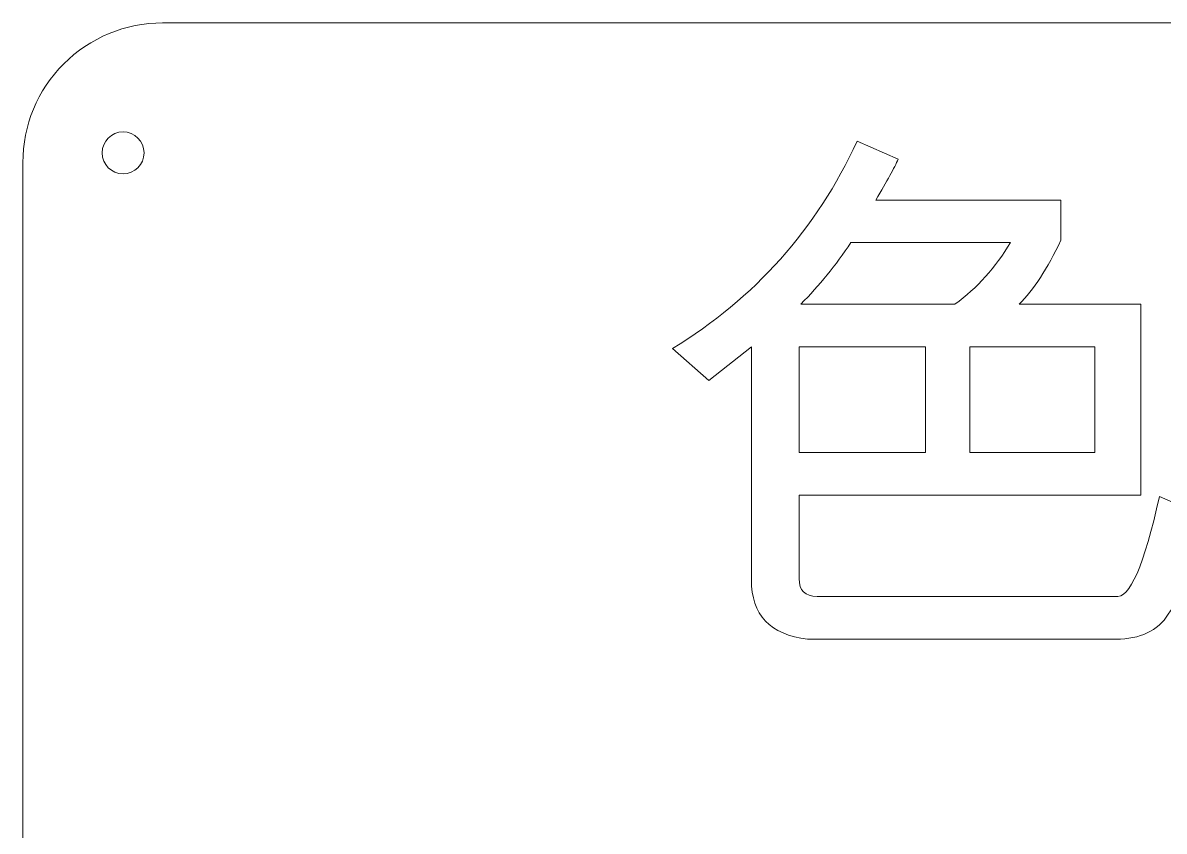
# Model space of a CAD drawing. Header units: millimetres. Extents: x 323 to 983, y 59 to 560.
# Drawn here: x 322.8 to 404.4, y 500.7 to 558.6 of the extents above; entities that cross this region are included whole.
import ezdxf

# ---------------------------------------------------------------- set-up
doc = ezdxf.new("R2010")
doc.units = ezdxf.units.MM
doc.header["$MEASUREMENT"] = 0
doc.layers.add('layer 1', color=7, linetype='Continuous')

msp = doc.modelspace()

# ---------------------------------------------------------------- linework, layer by layer
at = {"layer": 'layer 1', "color": 142, "lineweight": 9}
for points, knots in [([(332.7743, 558.5647), (332.7743, 558.5647), (612.7743, 558.5647), (612.7743, 558.5647), (612.7743, 558.5647), (615.4248, 558.5664), (617.9674, 557.5151), (619.8428, 555.6421), (619.8428, 555.6421), (621.7182, 553.7691), (622.7727, 551.2152), (622.7743, 548.5647), (622.7743, 548.5647), (622.7743, 548.5647), (622.7743, 68.5647), (622.7743, 68.5647), (622.7743, 68.5647), (622.776, 65.9143), (621.7247, 63.3717), (619.8517, 61.4963), (619.8517, 61.4963), (617.9787, 59.6209), (615.4248, 58.5664), (612.7743, 58.5647), (612.7743, 58.5647), (612.7743, 58.5647), (332.7743, 58.5647), (332.7743, 58.5647), (332.7743, 58.5647), (330.1239, 58.5631), (327.5813, 59.6144), (325.7059, 61.4873), (325.7059, 61.4873), (323.8305, 63.3603), (322.776, 65.9143), (322.7743, 68.5647), (322.7743, 68.5647), (322.7743, 68.5647), (322.7743, 548.5647), (322.7743, 548.5647), (322.7743, 548.5647), (322.7727, 551.2152), (323.824, 553.7578), (325.6969, 555.6332), (325.6969, 555.6332), (327.5699, 557.5086), (330.1239, 558.5631), (332.7743, 558.5647)], [0, 0, 0, 0, 0.0833333, 0.0833333, 0.0833333, 0.0833333, 0.1666667, 0.1666667, 0.1666667, 0.1666667, 0.25, 0.25, 0.25, 0.25, 0.3333333, 0.3333333, 0.3333333, 0.3333333, 0.4166667, 0.4166667, 0.4166667, 0.4166667, 0.5, 0.5, 0.5, 0.5, 0.5833333, 0.5833333, 0.5833333, 0.5833333, 0.6666667, 0.6666667, 0.6666667, 0.6666667, 0.75, 0.75, 0.75, 0.75, 0.8333333, 0.8333333, 0.8333333, 0.8333333, 0.9166667, 0.9166667, 0.9166667, 0.9166667, 1, 1, 1, 1]), ([(329.9474, 550.7634), (329.119, 550.7634), (328.4474, 550.0919), (328.4474, 549.2634), (328.4474, 549.2634), (328.4474, 548.435), (329.119, 547.7634), (329.9474, 547.7634), (329.9474, 547.7634), (330.7759, 547.7634), (331.4474, 548.435), (331.4474, 549.2634), (331.4474, 549.2634), (331.4474, 550.0918), (330.7759, 550.7634), (329.9474, 550.7634)], [0, 0, 0, 0, 0.25, 0.25, 0.25, 0.25, 0.5, 0.5, 0.5, 0.5, 0.75, 0.75, 0.75, 0.75, 1, 1, 1, 1]), ([(329.9474, 550.7634), (329.119, 550.7634), (328.4474, 550.0919), (328.4474, 549.2634), (328.4474, 549.2634), (328.4474, 548.435), (329.119, 547.7634), (329.9474, 547.7634), (329.9474, 547.7634), (330.7759, 547.7634), (331.4474, 548.435), (331.4474, 549.2634), (331.4474, 549.2634), (331.4474, 550.0918), (330.7759, 550.7634), (329.9474, 550.7634)], [0, 0, 0, 0, 0.25, 0.25, 0.25, 0.25, 0.5, 0.5, 0.5, 0.5, 0.75, 0.75, 0.75, 0.75, 1, 1, 1, 1]), ([(329.9474, 550.7634), (329.119, 550.7634), (328.4474, 550.0919), (328.4474, 549.2634), (328.4474, 549.2634), (328.4474, 548.435), (329.119, 547.7634), (329.9474, 547.7634), (329.9474, 547.7634), (330.7759, 547.7634), (331.4474, 548.435), (331.4474, 549.2634), (331.4474, 549.2634), (331.4474, 550.0918), (330.7759, 550.7634), (329.9474, 550.7634)], [0, 0, 0, 0, 0.25, 0.25, 0.25, 0.25, 0.5, 0.5, 0.5, 0.5, 0.75, 0.75, 0.75, 0.75, 1, 1, 1, 1]), ([(329.9474, 550.7634), (329.119, 550.7634), (328.4474, 550.0919), (328.4474, 549.2634), (328.4474, 549.2634), (328.4474, 548.435), (329.119, 547.7634), (329.9474, 547.7634), (329.9474, 547.7634), (330.7759, 547.7634), (331.4474, 548.435), (331.4474, 549.2634), (331.4474, 549.2634), (331.4474, 550.0918), (330.7759, 550.7634), (329.9474, 550.7634)], [0, 0, 0, 0, 0.25, 0.25, 0.25, 0.25, 0.5, 0.5, 0.5, 0.5, 0.75, 0.75, 0.75, 0.75, 1, 1, 1, 1]), ([(329.9474, 550.7634), (329.119, 550.7634), (328.4474, 550.0918), (328.4474, 549.2634), (328.4474, 549.2634), (328.4474, 548.435), (329.119, 547.7634), (329.9474, 547.7634), (329.9474, 547.7634), (330.7759, 547.7634), (331.4474, 548.435), (331.4474, 549.2634), (331.4474, 549.2634), (331.4474, 550.0918), (330.7759, 550.7634), (329.9474, 550.7634)], [0, 0, 0, 0, 0.25, 0.25, 0.25, 0.25, 0.5, 0.5, 0.5, 0.5, 0.75, 0.75, 0.75, 0.75, 1, 1, 1, 1]), ([(329.9474, 550.7634), (329.119, 550.7634), (328.4474, 550.0918), (328.4474, 549.2634), (328.4474, 549.2634), (328.4474, 548.435), (329.119, 547.7634), (329.9474, 547.7634), (329.9474, 547.7634), (330.7759, 547.7634), (331.4474, 548.435), (331.4474, 549.2634), (331.4474, 549.2634), (331.4474, 550.0918), (330.7759, 550.7634), (329.9474, 550.7634)], [0, 0, 0, 0, 0.25, 0.25, 0.25, 0.25, 0.5, 0.5, 0.5, 0.5, 0.75, 0.75, 0.75, 0.75, 1, 1, 1, 1]), ([(329.9474, 550.7634), (329.119, 550.7634), (328.4474, 550.0918), (328.4474, 549.2634), (328.4474, 549.2634), (328.4474, 548.435), (329.119, 547.7634), (329.9474, 547.7634), (329.9474, 547.7634), (330.7759, 547.7634), (331.4474, 548.435), (331.4474, 549.2634), (331.4474, 549.2634), (331.4474, 550.0918), (330.7759, 550.7634), (329.9474, 550.7634)], [0, 0, 0, 0, 0.25, 0.25, 0.25, 0.25, 0.5, 0.5, 0.5, 0.5, 0.75, 0.75, 0.75, 0.75, 1, 1, 1, 1]), ([(329.9474, 550.7634), (329.119, 550.7634), (328.4474, 550.0918), (328.4474, 549.2634), (328.4474, 549.2634), (328.4474, 548.435), (329.119, 547.7634), (329.9474, 547.7634), (329.9474, 547.7634), (330.7759, 547.7634), (331.4474, 548.435), (331.4474, 549.2634), (331.4474, 549.2634), (331.4474, 550.0918), (330.7759, 550.7634), (329.9474, 550.7634)], [0, 0, 0, 0, 0.25, 0.25, 0.25, 0.25, 0.5, 0.5, 0.5, 0.5, 0.75, 0.75, 0.75, 0.75, 1, 1, 1, 1]), ([(329.9474, 550.7634), (329.119, 550.7634), (328.4474, 550.0918), (328.4474, 549.2634), (328.4474, 549.2634), (328.4474, 548.435), (329.119, 547.7634), (329.9474, 547.7634), (329.9474, 547.7634), (330.7759, 547.7634), (331.4474, 548.435), (331.4474, 549.2634), (331.4474, 549.2634), (331.4474, 550.0918), (330.7759, 550.7634), (329.9474, 550.7634)], [0, 0, 0, 0, 0.25, 0.25, 0.25, 0.25, 0.5, 0.5, 0.5, 0.5, 0.75, 0.75, 0.75, 0.75, 1, 1, 1, 1]), ([(329.9474, 550.7634), (329.119, 550.7634), (328.4474, 550.0918), (328.4474, 549.2634), (328.4474, 549.2634), (328.4474, 548.435), (329.119, 547.7634), (329.9474, 547.7634), (329.9474, 547.7634), (330.7759, 547.7634), (331.4474, 548.435), (331.4474, 549.2634), (331.4474, 549.2634), (331.4474, 550.0918), (330.7759, 550.7634), (329.9474, 550.7634)], [0, 0, 0, 0, 0.25, 0.25, 0.25, 0.25, 0.5, 0.5, 0.5, 0.5, 0.75, 0.75, 0.75, 0.75, 1, 1, 1, 1]), ([(329.9474, 550.7634), (329.119, 550.7634), (328.4474, 550.0918), (328.4474, 549.2634), (328.4474, 549.2634), (328.4474, 548.435), (329.119, 547.7634), (329.9474, 547.7634), (329.9474, 547.7634), (330.7759, 547.7634), (331.4474, 548.435), (331.4474, 549.2634), (331.4474, 549.2634), (331.4474, 550.0918), (330.7759, 550.7634), (329.9474, 550.7634)], [0, 0, 0, 0, 0.25, 0.25, 0.25, 0.25, 0.5, 0.5, 0.5, 0.5, 0.75, 0.75, 0.75, 0.75, 1, 1, 1, 1]), ([(329.9474, 550.7634), (329.119, 550.7634), (328.4474, 550.0918), (328.4474, 549.2634), (328.4474, 549.2634), (328.4474, 548.435), (329.119, 547.7634), (329.9474, 547.7634), (329.9474, 547.7634), (330.7759, 547.7634), (331.4474, 548.435), (331.4474, 549.2634), (331.4474, 549.2634), (331.4474, 550.0918), (330.7759, 550.7634), (329.9474, 550.7634)], [0, 0, 0, 0, 0.25, 0.25, 0.25, 0.25, 0.5, 0.5, 0.5, 0.5, 0.75, 0.75, 0.75, 0.75, 1, 1, 1, 1]), ([(329.9474, 550.7634), (329.119, 550.7634), (328.4474, 550.0918), (328.4474, 549.2634), (328.4474, 549.2634), (328.4474, 548.435), (329.119, 547.7634), (329.9474, 547.7634), (329.9474, 547.7634), (330.7759, 547.7634), (331.4474, 548.435), (331.4474, 549.2634), (331.4474, 549.2634), (331.4474, 550.0918), (330.7759, 550.7634), (329.9474, 550.7634)], [0, 0, 0, 0, 0.25, 0.25, 0.25, 0.25, 0.5, 0.5, 0.5, 0.5, 0.75, 0.75, 0.75, 0.75, 1, 1, 1, 1]), ([(329.9474, 550.7634), (329.119, 550.7634), (328.4474, 550.0918), (328.4474, 549.2634), (328.4474, 549.2634), (328.4474, 548.435), (329.119, 547.7634), (329.9474, 547.7634), (329.9474, 547.7634), (330.7759, 547.7634), (331.4474, 548.435), (331.4474, 549.2634), (331.4474, 549.2634), (331.4474, 550.0918), (330.7759, 550.7634), (329.9474, 550.7634)], [0, 0, 0, 0, 0.25, 0.25, 0.25, 0.25, 0.5, 0.5, 0.5, 0.5, 0.75, 0.75, 0.75, 0.75, 1, 1, 1, 1]), ([(329.9474, 550.7634), (329.119, 550.7634), (328.4474, 550.0918), (328.4474, 549.2634), (328.4474, 549.2634), (328.4474, 548.435), (329.119, 547.7634), (329.9474, 547.7634), (329.9474, 547.7634), (330.7759, 547.7634), (331.4474, 548.435), (331.4474, 549.2634), (331.4474, 549.2634), (331.4474, 550.0918), (330.7759, 550.7634), (329.9474, 550.7634)], [0, 0, 0, 0, 0.25, 0.25, 0.25, 0.25, 0.5, 0.5, 0.5, 0.5, 0.75, 0.75, 0.75, 0.75, 1, 1, 1, 1]), ([(329.9474, 550.7634), (329.119, 550.7634), (328.4474, 550.0918), (328.4474, 549.2634), (328.4474, 549.2634), (328.4474, 548.435), (329.119, 547.7634), (329.9474, 547.7634), (329.9474, 547.7634), (330.7759, 547.7634), (331.4474, 548.435), (331.4474, 549.2634), (331.4474, 549.2634), (331.4474, 550.0918), (330.7759, 550.7634), (329.9474, 550.7634)], [0, 0, 0, 0, 0.25, 0.25, 0.25, 0.25, 0.5, 0.5, 0.5, 0.5, 0.75, 0.75, 0.75, 0.75, 1, 1, 1, 1]), ([(329.9474, 550.7634), (329.119, 550.7634), (328.4474, 550.0918), (328.4474, 549.2634), (328.4474, 549.2634), (328.4474, 548.435), (329.119, 547.7634), (329.9474, 547.7634), (329.9474, 547.7634), (330.7759, 547.7634), (331.4474, 548.435), (331.4474, 549.2634), (331.4474, 549.2634), (331.4474, 550.0918), (330.7759, 550.7634), (329.9474, 550.7634)], [0, 0, 0, 0, 0.25, 0.25, 0.25, 0.25, 0.5, 0.5, 0.5, 0.5, 0.75, 0.75, 0.75, 0.75, 1, 1, 1, 1]), ([(329.9474, 550.7634), (329.119, 550.7634), (328.4474, 550.0918), (328.4474, 549.2634), (328.4474, 549.2634), (328.4474, 548.435), (329.119, 547.7634), (329.9474, 547.7634), (329.9474, 547.7634), (330.7759, 547.7634), (331.4474, 548.435), (331.4474, 549.2634), (331.4474, 549.2634), (331.4474, 550.0918), (330.7759, 550.7634), (329.9474, 550.7634)], [0, 0, 0, 0, 0.25, 0.25, 0.25, 0.25, 0.5, 0.5, 0.5, 0.5, 0.75, 0.75, 0.75, 0.75, 1, 1, 1, 1]), ([(329.9474, 550.7634), (329.119, 550.7634), (328.4474, 550.0918), (328.4474, 549.2634), (328.4474, 549.2634), (328.4474, 548.435), (329.119, 547.7634), (329.9474, 547.7634), (329.9474, 547.7634), (330.7759, 547.7634), (331.4474, 548.435), (331.4474, 549.2634), (331.4474, 549.2634), (331.4474, 550.0918), (330.7759, 550.7634), (329.9474, 550.7634)], [0, 0, 0, 0, 0.25, 0.25, 0.25, 0.25, 0.5, 0.5, 0.5, 0.5, 0.75, 0.75, 0.75, 0.75, 1, 1, 1, 1]), ([(329.9474, 550.7634), (329.119, 550.7634), (328.4474, 550.0918), (328.4474, 549.2634), (328.4474, 549.2634), (328.4474, 548.435), (329.119, 547.7634), (329.9474, 547.7634), (329.9474, 547.7634), (330.7759, 547.7634), (331.4474, 548.435), (331.4474, 549.2634), (331.4474, 549.2634), (331.4474, 550.0918), (330.7759, 550.7634), (329.9474, 550.7634)], [0, 0, 0, 0, 0.25, 0.25, 0.25, 0.25, 0.5, 0.5, 0.5, 0.5, 0.75, 0.75, 0.75, 0.75, 1, 1, 1, 1]), ([(329.9474, 550.7634), (329.119, 550.7634), (328.4474, 550.0918), (328.4474, 549.2634), (328.4474, 549.2634), (328.4474, 548.435), (329.119, 547.7634), (329.9474, 547.7634), (329.9474, 547.7634), (330.7759, 547.7634), (331.4474, 548.435), (331.4474, 549.2634), (331.4474, 549.2634), (331.4474, 550.0918), (330.7759, 550.7634), (329.9474, 550.7634)], [0, 0, 0, 0, 0.25, 0.25, 0.25, 0.25, 0.5, 0.5, 0.5, 0.5, 0.75, 0.75, 0.75, 0.75, 1, 1, 1, 1])]:
    msp.add_open_spline(points, degree=3, knots=knots, dxfattribs=at)
for points in [[(329.9474, 550.7634), (329.9474, 550.7634), (329.9474, 550.7634), (329.9474, 550.7634)], [(329.9474, 550.7634), (329.9474, 550.7634), (329.9474, 550.7634), (329.9474, 550.7634)], [(328.4474, 549.2634), (328.4474, 549.2634), (328.4474, 549.2634), (328.4474, 549.2634)], [(331.4474, 549.2634), (331.4474, 549.2634), (331.4474, 549.2634), (331.4474, 549.2634)], [(329.9474, 547.7634), (329.9474, 547.7634), (329.9474, 547.7634), (329.9474, 547.7634)]]:
    msp.add_open_spline(points, degree=3, dxfattribs=at)
at = {"layer": 'layer 1', "lineweight": 9}
for points, knots in [([(407.2687, 523.3027), (406.3451, 519.7888), (405.5048, 517.4415), (404.734, 516.254), (404.734, 516.254), (403.9701, 515.0665), (402.7201, 514.4693), (400.984, 514.4693), (400.984, 514.4693), (400.984, 514.4693), (378.9284, 514.4693), (378.9284, 514.4693), (378.9284, 514.4693), (376.2409, 514.7818), (374.9006, 516.1985), (374.9006, 518.7263), (374.9006, 518.7263), (374.9006, 518.7263), (374.9006, 535.386), (374.9006, 535.386), (374.9006, 535.386), (374.9006, 535.386), (371.8451, 532.9693), (371.8451, 532.9693), (371.8451, 532.9693), (371.8451, 532.9693), (369.2617, 535.2679), (369.2617, 535.2679), (369.2617, 535.2679), (375.1506, 538.8582), (379.5534, 543.8027), (382.4701, 550.0943), (382.4701, 550.0943), (382.4701, 550.0943), (385.4006, 548.8166), (385.4006, 548.8166), (385.4006, 548.8166), (385.1437, 548.2193), (384.609, 547.2402), (383.8103, 545.886), (383.8103, 545.886), (383.8103, 545.886), (397.0534, 545.886), (397.0534, 545.886), (397.0534, 545.886), (397.0534, 545.886), (397.0534, 543.018), (397.0534, 543.018), (397.0534, 543.018), (396.0812, 540.9832), (395.0812, 539.4555), (394.0673, 538.4416), (394.0673, 538.4416), (394.0673, 538.4416), (402.7756, 538.4416), (402.7756, 538.4416), (402.7756, 538.4416), (402.7756, 538.4416), (402.7756, 524.7679), (402.7756, 524.7679), (402.7756, 524.7679), (402.7756, 524.7679), (378.3173, 524.7679), (378.3173, 524.7679), (378.3173, 524.7679), (378.3173, 524.7679), (378.3173, 518.8027), (378.3173, 518.8027), (378.3173, 518.8027), (378.3173, 517.9485), (378.7478, 517.5249), (379.602, 517.5249), (379.602, 517.5249), (379.602, 517.5249), (400.9423, 517.5249), (400.9423, 517.5249), (400.9423, 517.5249), (401.9562, 517.3374), (403.0118, 519.7193), (404.0951, 524.6846), (404.0951, 524.6846), (404.0951, 524.6846), (407.2687, 523.3027), (407.2687, 523.3027)], [0, 0, 0, 0, 0.047619, 0.047619, 0.047619, 0.047619, 0.0952381, 0.0952381, 0.0952381, 0.0952381, 0.1428571, 0.1428571, 0.1428571, 0.1428571, 0.1904762, 0.1904762, 0.1904762, 0.1904762, 0.2380952, 0.2380952, 0.2380952, 0.2380952, 0.2857143, 0.2857143, 0.2857143, 0.2857143, 0.3333333, 0.3333333, 0.3333333, 0.3333333, 0.3809524, 0.3809524, 0.3809524, 0.3809524, 0.4285714, 0.4285714, 0.4285714, 0.4285714, 0.4761905, 0.4761905, 0.4761905, 0.4761905, 0.5238095, 0.5238095, 0.5238095, 0.5238095, 0.5714286, 0.5714286, 0.5714286, 0.5714286, 0.6190476, 0.6190476, 0.6190476, 0.6190476, 0.6666667, 0.6666667, 0.6666667, 0.6666667, 0.7142857, 0.7142857, 0.7142857, 0.7142857, 0.7619048, 0.7619048, 0.7619048, 0.7619048, 0.8095238, 0.8095238, 0.8095238, 0.8095238, 0.8571429, 0.8571429, 0.8571429, 0.8571429, 0.9047619, 0.9047619, 0.9047619, 0.9047619, 0.952381, 0.952381, 0.952381, 0.952381, 1, 1, 1, 1]), ([(393.4354, 542.8513), (393.4354, 542.8513), (382.0187, 542.8513), (382.0187, 542.8513), (382.0187, 542.8513), (380.9492, 541.2263), (379.7548, 539.7541), (378.4423, 538.4416), (378.4423, 538.4416), (378.4423, 538.4416), (389.4701, 538.4416), (389.4701, 538.4416), (389.4701, 538.4416), (391.0534, 539.5943), (392.3798, 541.0666), (393.4354, 542.8513)], [0, 0, 0, 0, 0.25, 0.25, 0.25, 0.25, 0.5, 0.5, 0.5, 0.5, 0.75, 0.75, 0.75, 0.75, 1, 1, 1, 1]), ([(387.352, 527.8166), (387.352, 527.8166), (387.352, 535.386), (387.352, 535.386), (387.352, 535.386), (387.352, 535.386), (378.3173, 535.386), (378.3173, 535.386), (378.3173, 535.386), (378.3173, 535.386), (378.3173, 527.8166), (378.3173, 527.8166), (378.3173, 527.8166), (378.3173, 527.8166), (387.352, 527.8166), (387.352, 527.8166)], [0, 0, 0, 0, 0.25, 0.25, 0.25, 0.25, 0.5, 0.5, 0.5, 0.5, 0.75, 0.75, 0.75, 0.75, 1, 1, 1, 1]), ([(399.477, 527.8166), (399.477, 527.8166), (399.477, 535.386), (399.477, 535.386), (399.477, 535.386), (399.477, 535.386), (390.5256, 535.386), (390.5256, 535.386), (390.5256, 535.386), (390.5256, 535.386), (390.5256, 527.8166), (390.5256, 527.8166), (390.5256, 527.8166), (390.5256, 527.8166), (399.477, 527.8166), (399.477, 527.8166)], [0, 0, 0, 0, 0.25, 0.25, 0.25, 0.25, 0.5, 0.5, 0.5, 0.5, 0.75, 0.75, 0.75, 0.75, 1, 1, 1, 1])]:
    msp.add_open_spline(points, degree=3, knots=knots, dxfattribs=at)

doc.saveas('drawing.dxf')
